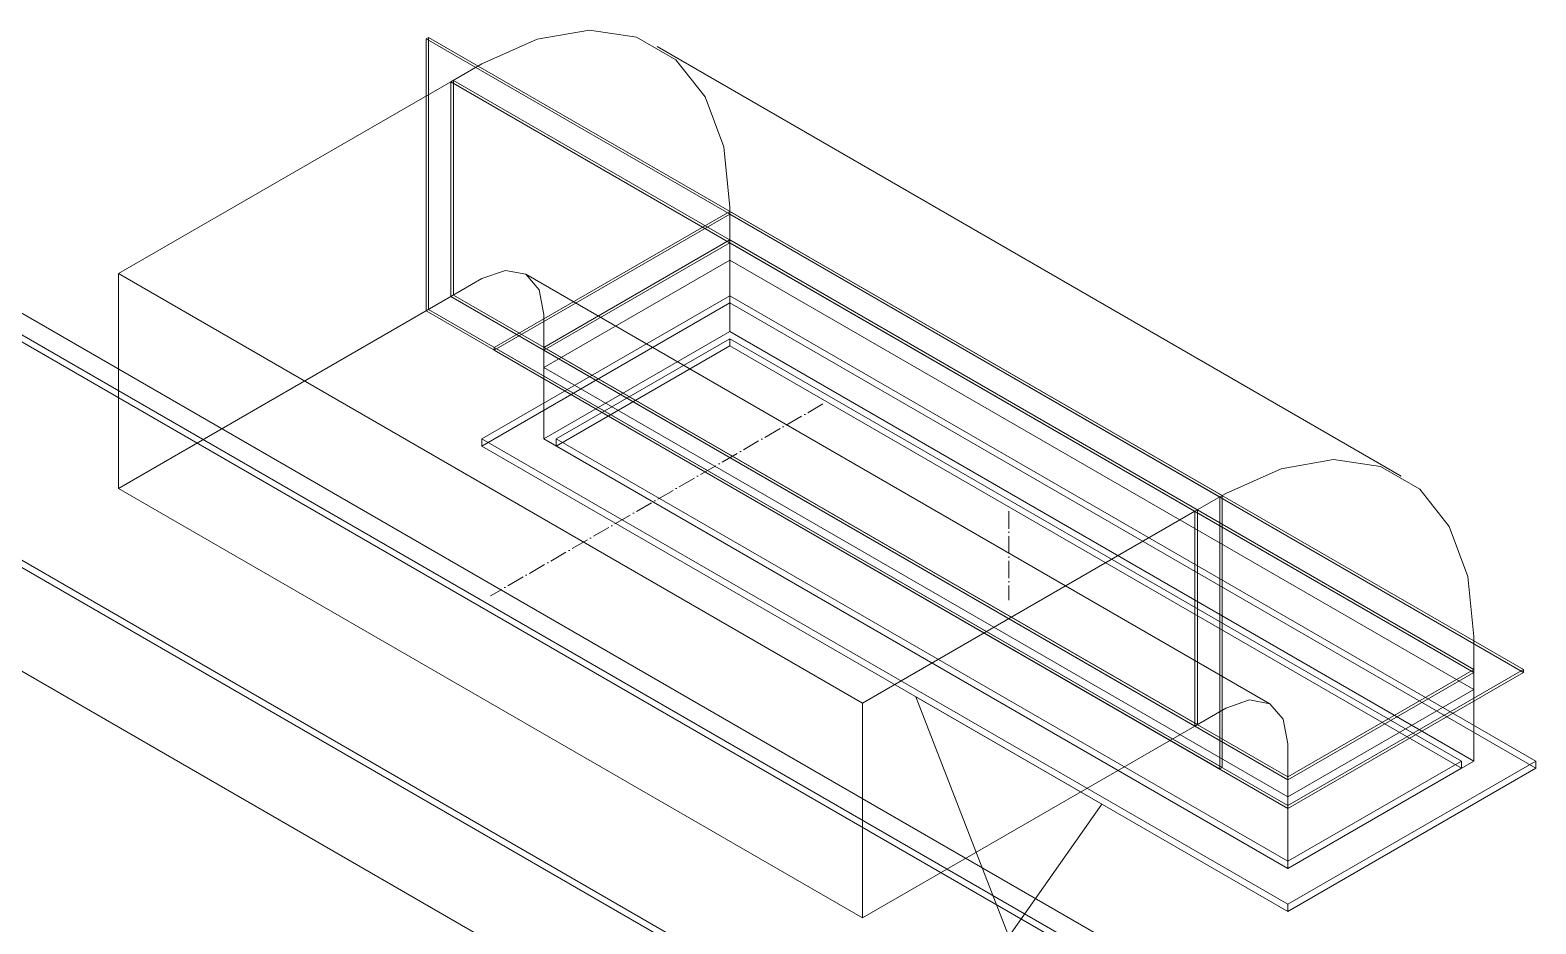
# Model space of a CAD drawing. Header units: millimetres. Extents: x -88595 to 880822, y -1054509 to -148035.
# Drawn here: x 396283 to 397142, y -326771 to -326262 of the extents above; entities that cross this region are included whole.
import ezdxf

# ---------------------------------------------------------------- set-up
doc = ezdxf.new("R2010")
doc.units = ezdxf.units.MM
doc.linetypes.add('$12$ADSK_Осевая', pattern=[14, 10, -2, 0, -2])
doc.layers.add('Воздуховоды', color=7, linetype='Continuous', lineweight=18)
doc.layers.add('Оборудование', color=7, linetype='Continuous', lineweight=18)

# ---------------------------------------------------------------- blocks, each defined once
blk = doc.blocks.new('$0$ADSK_Канальный блок кондиционера1 - AD242MJERAB-3267365-В_ОВ3_1')
at = {"layer": 'Оборудование'}
for p, q in [((18795.62, 7195.72), (18046.09, 7628.46)), ((18049.62, 7630.5), (18799.16, 7197.76)), ((18067.3, 7632.55), (18809.76, 7203.89)), ((18046.09, 7499.87), (18795.62, 7067.12)), ((18799.16, 7069.16), (18049.62, 7501.91)), ((18809.76, 6999.76), (18067.3, 7428.42))]:
    blk.add_line(p, q, dxfattribs=at)
blk = doc.blocks.new('$0$ADSK_Решетка вентиляционная жалюзийная_Приточная2 - Решетка приточная_Однорядная-V179-В_ОВ3_1')
at = {"layer": 'Воздуховоды', "color": 140, "true_color": 0x1bb3e4}
for p, q in [((6617.38, 14251.17), (6511.31, 14189.93)), ((7041.64, 14006.22), (6617.38, 14251.17)), ((6617.38, 14210.34), (6617.38, 14251.17)), ((6617.38, 14230.75), (6475.95, 14149.1)), ((7076.99, 13965.39), (6617.38, 14230.75)), ((6617.38, 14226.67), (6617.38, 14230.75)), ((6475.95, 14145.02), (6617.38, 14226.67)), ((6617.38, 14226.67), (7076.99, 13961.31)), ((6511.31, 14149.1), (6617.38, 14210.34)), ((6518.38, 14149.1), (6617.38, 14206.26)), ((6617.38, 14206.26), (6518.38, 14149.1)), ((6617.38, 14210.34), (7041.64, 13965.39)), ((6617.38, 14206.26), (7034.57, 13965.39)), ((6617.38, 14202.18), (6617.38, 14206.26)), ((7034.57, 13965.39), (6617.38, 14206.26)), ((6617.38, 14202.18), (6617.38, 14206.26)), ((6617.38, 14202.18), (6518.38, 14145.02)), ((6518.38, 14145.02), (6617.38, 14202.18)), ((7034.57, 13961.31), (6617.38, 14202.18)), ((6617.38, 14202.18), (7034.57, 13961.31)), ((6511.31, 14189.93), (6935.57, 13944.98)), ((6511.31, 14149.1), (6511.31, 14189.93)), ((6475.95, 14149.1), (6935.57, 13883.74)), ((6475.95, 14145.02), (6475.95, 14149.1)), ((6935.57, 13879.66), (6475.95, 14145.02)), ((6935.57, 13904.15), (6511.31, 14149.1)), ((6935.57, 13908.24), (6518.38, 14149.1)), ((6518.38, 14145.02), (6518.38, 14149.1)), ((6518.38, 14149.1), (6935.57, 13908.24)), ((6518.38, 14145.02), (6518.38, 14149.1)), ((6518.38, 14145.02), (6935.57, 13904.15)), ((6935.57, 13904.15), (6518.38, 14145.02)), ((6935.57, 13944.98), (7041.64, 14006.22)), ((7041.64, 14006.22), (7041.64, 13965.39)), ((6829.51, 13940.9), (6723.44, 14002.13)), ((6723.44, 14002.13), (6776.47, 13865.45)), ((6935.57, 13883.74), (7076.99, 13965.39)), ((7034.57, 13965.39), (6935.57, 13908.24)), ((6935.57, 13908.24), (7034.57, 13965.39)), ((7041.64, 13965.39), (6935.57, 13904.15)), ((7034.57, 13961.31), (7034.57, 13965.39)), ((7034.57, 13965.39), (7034.57, 13961.31)), ((7076.99, 13965.39), (7076.99, 13961.31)), ((7076.99, 13961.31), (6935.57, 13879.66)), ((6935.57, 13904.15), (7034.57, 13961.31)), ((7034.57, 13961.31), (6935.57, 13904.15)), ((6935.57, 13904.15), (6935.57, 13944.98)), ((6776.47, 13865.45), (6829.51, 13940.9)), ((6935.57, 13908.24), (6935.57, 13904.15)), ((6935.57, 13904.15), (6935.57, 13908.24)), ((6935.57, 13879.66), (6935.57, 13883.74))]:
    blk.add_line(p, q, dxfattribs=at)
blk = doc.blocks.new('$0$ADSK_Отвод_Прямоугольный1 - Стандарт-4055406-В_ОВ3_1')
at = {"layer": 'Воздуховоды', "color": 140, "true_color": 0x1bb3e4}
for p, q in [((9205.39, 12783.1), (9206.8, 12783.92)), ((9657.93, 12521.83), (9205.39, 12783.1)), ((9205.39, 12783.1), (9205.39, 12627.97)), ((9206.8, 12628.79), (9206.8, 12783.92)), ((9206.8, 12783.92), (9659.35, 12522.64)), ((9761.47, 12533.77), (9337.21, 12778.72)), ((9219.53, 12758.61), (9237.21, 12768.82)), ((9219.53, 12758.61), (9220.94, 12759.43)), ((9643.79, 12513.66), (9219.53, 12758.61)), ((9219.53, 12636.14), (9219.53, 12758.61)), ((9219.53, 12636.14), (9219.53, 12758.61)), ((9219.53, 12758.61), (9643.79, 12513.66)), ((9645.21, 12514.48), (9220.94, 12759.43)), ((9220.94, 12759.43), (9220.94, 12636.95)), ((9378.63, 12684.72), (9244.28, 12607.15)), ((9244.28, 12605.52), (9378.63, 12683.08)), ((9378.63, 12687.17), (9378.63, 12666.75)), ((9831.18, 12423.44), (9378.63, 12684.72)), ((9378.63, 12683.08), (9378.63, 12684.72)), ((9378.63, 12683.08), (9831.18, 12421.8)), ((9272.56, 12607.15), (9378.63, 12668.39)), ((9378.63, 12666.75), (9272.56, 12605.52)), ((9378.63, 12666.75), (9272.56, 12605.52)), ((9378.63, 12668.39), (9802.89, 12423.44)), ((9378.63, 12666.75), (9378.63, 12668.39)), ((9378.63, 12666.75), (9802.89, 12421.8)), ((9802.89, 12421.8), (9378.63, 12666.75)), ((9686.47, 12403.87), (9262.21, 12648.82)), ((9237.21, 12646.34), (9219.53, 12636.14)), ((9219.53, 12636.14), (9220.94, 12636.95)), ((9219.53, 12636.14), (9643.79, 12391.19)), ((9643.79, 12391.19), (9219.53, 12636.14)), ((9220.94, 12636.95), (9645.21, 12392)), ((9205.39, 12627.97), (9206.8, 12628.79)), ((9205.39, 12627.97), (9657.93, 12366.69)), ((9659.35, 12367.51), (9206.8, 12628.79)), ((9272.56, 12605.52), (9272.56, 12625.93)), ((9244.28, 12607.15), (9696.83, 12345.87)), ((9244.28, 12605.52), (9244.28, 12607.15)), ((9696.83, 12344.24), (9244.28, 12605.52)), ((9696.83, 12362.2), (9272.56, 12607.15)), ((9272.56, 12605.52), (9272.56, 12607.15)), ((9696.83, 12360.57), (9272.56, 12605.52)), ((9272.56, 12605.52), (9696.83, 12360.57)), ((9661.47, 12523.87), (9643.79, 12513.66)), ((9659.35, 12522.64), (9657.93, 12521.83)), ((9657.93, 12366.69), (9657.93, 12521.83)), ((9659.35, 12522.64), (9659.35, 12367.51)), ((9645.21, 12514.48), (9643.79, 12513.66)), ((9643.79, 12513.66), (9643.79, 12391.19)), ((9643.79, 12513.66), (9643.79, 12391.19)), ((9645.21, 12392), (9645.21, 12514.48)), ((9802.89, 12421.8), (9802.89, 12442.22)), ((9802.89, 12423.44), (9696.83, 12362.2)), ((9696.83, 12345.87), (9831.18, 12423.44)), ((9696.83, 12360.57), (9802.89, 12421.8)), ((9696.83, 12360.57), (9802.89, 12421.8)), ((9831.18, 12421.8), (9696.83, 12344.24)), ((9802.89, 12423.44), (9802.89, 12421.8)), ((9831.18, 12423.44), (9831.18, 12421.8)), ((9643.79, 12391.19), (9661.47, 12401.39)), ((9643.79, 12391.19), (9645.21, 12392)), ((9696.83, 12380.98), (9696.83, 12360.57)), ((9657.93, 12366.69), (9659.35, 12367.51)), ((9696.83, 12360.57), (9696.83, 12362.2)), ((9696.83, 12344.24), (9696.83, 12345.87))]:
    blk.add_line(p, q, dxfattribs=at)
for points in [[(9237.21, 12768.82, 0), (9268.68, 12782.89, 0), (9298.57, 12788.07, 0), (9325.38, 12784.1, 0), (9347.77, 12771.17, 0), (9364.62, 12749.93, 0), (9375.08, 12721.46, 0), (9378.63, 12687.17, 0)], [(9237.21, 12646.34, 0), (9250.74, 12651.05, 0), (9262.21, 12648.82, 0), (9269.87, 12640, 0), (9272.56, 12625.93, 0)], [(9661.47, 12523.87, 0), (9692.94, 12537.94, 0), (9722.83, 12543.12, 0), (9749.64, 12539.15, 0), (9772.04, 12526.22, 0), (9788.89, 12504.98, 0), (9799.35, 12476.51, 0), (9802.89, 12442.22, 0)], [(9696.83, 12380.98, 0), (9694.13, 12395.05, 0), (9686.47, 12403.87, 0), (9675, 12406.1, 0), (9661.47, 12401.39, 0)]]:
    blk.add_polyline3d(points, dxfattribs=at)

msp = doc.modelspace()

# ---------------------------------------------------------------- linework, layer by layer
at = {"layer": 'Воздуховоды', "color": 140, "true_color": 0x1bb3e4}
for p, q in [((396333.48, -326400.54), (396522.98, -326291.13)), ((396522.98, -326413.6), (396522.98, -326291.13)), ((397106.35, -326627.93), (396522.98, -326291.13)), ((396682.08, -326382.98), (396576.02, -326444.22)), ((396682.08, -326433.61), (396682.08, -326382.98)), ((396757.74, -326645.49), (396333.48, -326400.54)), ((396333.48, -326400.54), (396333.48, -326523.01)), ((396333.48, -326523.01), (396522.98, -326413.6)), ((396522.98, -326413.6), (397000.28, -326689.17)), ((396576.02, -326494.84), (396682.08, -326433.61)), ((396682.08, -326433.61), (397106.35, -326678.56)), ((396576.02, -326444.22), (396576.02, -326494.84)), ((397000.28, -326739.79), (396576.02, -326494.84)), ((396333.48, -326523.01), (396757.74, -326767.96)), ((396757.74, -326645.49), (396947.25, -326536.08)), ((396947.25, -326536.08), (396947.25, -326658.55)), ((397000.28, -326689.17), (397106.35, -326627.93)), ((397106.35, -326678.56), (397106.35, -326627.93)), ((396757.74, -326767.96), (396757.74, -326645.49)), ((396947.25, -326658.55), (396757.74, -326767.96)), ((397106.35, -326678.56), (397000.28, -326739.79)), ((397000.28, -326739.79), (397000.28, -326689.17))]:
    msp.add_line(p, q, dxfattribs=at)
at = {"layer": 'Воздуховоды', "color": 140, "linetype": '$12$ADSK_Осевая', "true_color": 0x1bb3e4}
for p, q in [((396735.11, -326474.84), (396545.61, -326584.25)), ((396841.18, -326536.08), (396841.18, -326586.7))]:
    msp.add_line(p, q, dxfattribs=at)

# ---------------------------------------------------------------- block references
at = {"layer": 'Воздуховоды', "color": 140, "true_color": 0x1bb3e4}
for name, p in [('$0$ADSK_Отвод_Прямоугольный1 - Стандарт-4055406-В_ОВ3_1', (387303.45, -339049.74)), ('$0$ADSK_Решетка вентиляционная жалюзийная_Приточная2 - Решетка приточная_Однорядная-V179-В_ОВ3_1', (390064.71, -340643.95))]:
    msp.add_blockref(name, p, dxfattribs=at)
at = {"layer": 'Оборудование'}
msp.add_blockref('$0$ADSK_Канальный блок кондиционера1 - AD242MJERAB-3267365-В_ОВ3_1', (378103.7, -333993.8), dxfattribs=at)

doc.saveas('drawing.dxf')
